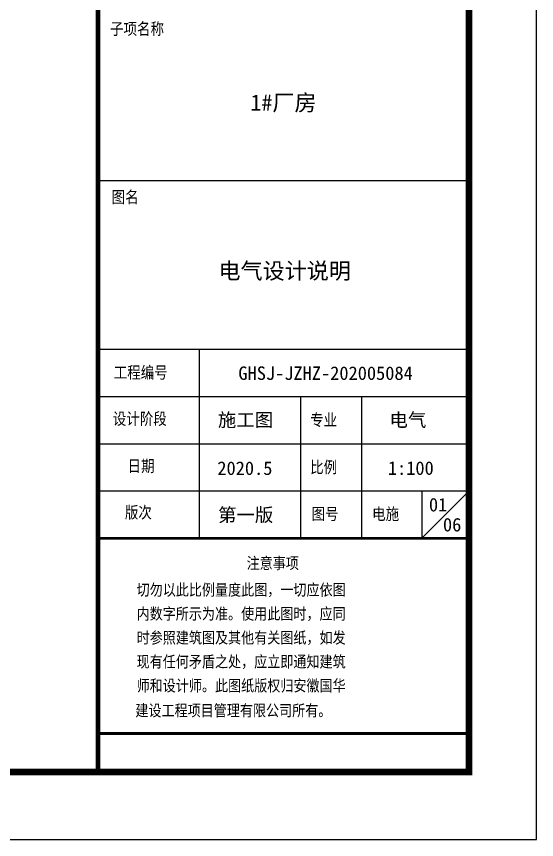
# Model space of a CAD drawing. Extents: x 1728470 to 1835391, y -157368 to 197905.
# Drawn here: x 1795062 to 1802770, y 155905 to 168100 of the extents above; entities that cross this region are included whole.
import ezdxf

# ---------------------------------------------------------------- set-up
doc = ezdxf.new("R2010")
doc.units = 0
doc.header["$LTSCALE"] = 1000
doc.header["$MEASUREMENT"] = 0
for name, color, linetype in [('1', 7, 'CONTINUOUS'), ('PP-PM-TK', 7, 'CONTINUOUS'), ('PUB_TEXT', 7, 'CONTINUOUS'), ('PUB_TITLE', 4, 'CONTINUOUS'), ('TEL_TITLE', 7, 'CONTINUOUS')]:
    doc.layers.add(name, color=color, linetype=linetype)
doc.styles.add('-黑体', font='simhei.ttf', dxfattribs={"width": 0.8})
doc.styles.add('TQ', font='txt.shx', dxfattribs={"width": 0.8, "bigfont": 'hztxt.shx'})

msp = doc.modelspace()

# ---------------------------------------------------------------- linework, layer by layer
at = {"layer": '1'}
msp.add_line((1796270, 165669), (1801770, 165669), dxfattribs=at)
at = {"layer": '1', "color": 4}
for p, q in [((1796270, 163169), (1801770, 163169)), ((1797769, 163169), (1797769, 160369)), ((1796270, 162469), (1801770, 162469)), ((1799270, 162469), (1799270, 160369)), ((1800174, 162469), (1800174, 160369)), ((1796270, 161769), (1801770, 161769)), ((1796270, 161069), (1801770, 161069)), ((1801770, 161069), (1801070, 160369)), ((1801070, 161069), (1801070, 160369))]:
    msp.add_line(p, q, dxfattribs=at)
at = {"layer": '1', "color": 4, "const_width": 40}
msp.add_lwpolyline([(1796270, 160369), (1801770, 160369)], dxfattribs=at)
at = {"layer": 'PP-PM-TK', "color": 4}
for points, const_width in [([(1796270, 196905), (1796270, 156905)], 70), ([(1796270, 157476), (1801770, 157476)], 40)]:
    msp.add_lwpolyline(points, dxfattribs=dict(at, const_width=const_width))
at = {"layer": 'TEL_TITLE', "color": 4}
msp.add_lwpolyline([(1728470, 155905), (1802770, 155905), (1802770, 197905), (1728470, 197905)], close=True, dxfattribs=at)
at = {"layer": 'TEL_TITLE', "color": 4, "const_width": 100}
msp.add_lwpolyline([(1730970, 156905), (1801770, 156905), (1801770, 196905), (1730970, 196905)], close=True, dxfattribs=at)

# ---------------------------------------------------------------- texts
at = {"layer": 'PUB_TEXT', "color": 2, "style": 'TQ'}
for s, height, p in [('子项名称', 200, (1796449, 167810)), ('图名', 200, (1796473, 165317)), ('工程编号', 200, (1796504, 162718)), ('设计阶段', 200, (1796490, 162032)), ('专业', 200, (1799415, 162015)), ('日期', 200, (1796708, 161332)), ('比例', 200, (1799415, 161315)), ('版次', 200, (1796669, 160645)), ('图号', 200, (1799437, 160623)), ('电施', 200, (1800333, 160622)), ('注意事项', 193.6, (1798473, 159896)), ('切勿以此比例量度此图，一切应依图', 193.6, (1796843, 159501)), ('内数字所示为准。使用此图时，应同', 193.6, (1796843, 159147)), ('时参照建筑图及其他有关图纸，如发', 193.6, (1796843, 158792)), ('现有任何矛盾之处，应立即通知建筑', 193.6, (1796843, 158437)), ('师和设计师。此图纸版权归安徽国华', 193.6, (1796843, 158082)), ('建设工程项目管理有限公司所有。', 193.6, (1796825, 157713))]:
    msp.add_text(s, height=height, dxfattribs=at).set_placement(p)
at = {"layer": 'PUB_TITLE', "color": 255, "style": '-黑体'}
for s, height, p in [('1#厂房', 240, (1798529, 166703)), ('GHSJ-JZHZ-202005084', 200, (1798351, 162715)), ('施工图', 200, (1798047, 162022)), ('电气', 200, (1800590, 162022)), ('2020.5', 200, (1798039, 161307)), ('1:100', 200, (1800566, 161308)), ('01', 200, (1801175, 160766)), ('第一版', 200, (1798050, 160615)), ('06', 200, (1801383, 160470))]:
    msp.add_text(s, height=height, dxfattribs=at).set_placement(p)
at = {"layer": 'PUB_TITLE', "color": 6, "style": '-黑体'}
msp.add_text('电气设计说明', height=240, dxfattribs=at).set_placement((1798055, 164211))

doc.saveas('drawing.dxf')
